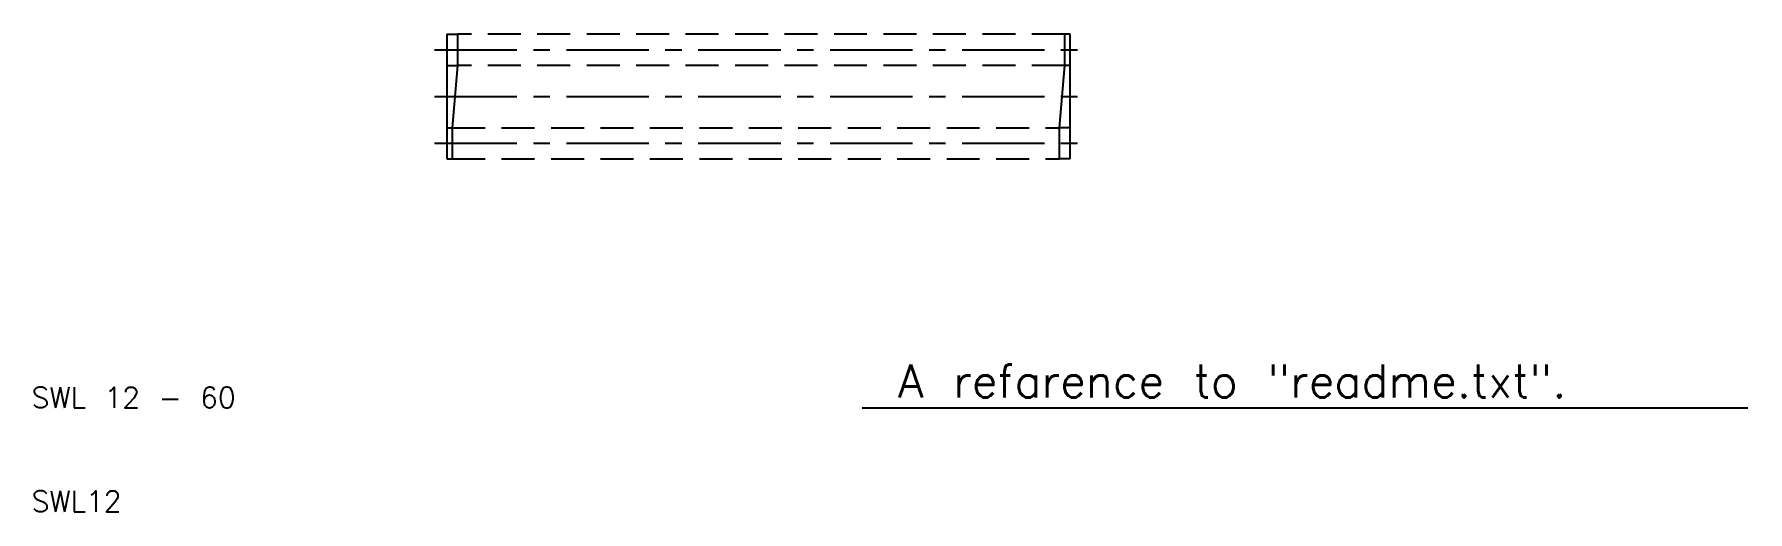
# Model space of a CAD drawing. Extents: x 10 to 175, y 10 to 56.
import ezdxf

# ---------------------------------------------------------------- set-up
doc = ezdxf.new("R2010")
doc.units = 0
doc.header["$LTSCALE"] = 0.25
doc.linetypes.add('CENTER', pattern=[50.8, 31.75, -6.35, 6.35, -6.35])
doc.linetypes.add('DASHED', pattern=[19.05, 12.7, -6.35])
doc.layers.get('0').update_dxf_attribs({"linetype": 'CONTINUOUS'})
doc.layers.add('CENTER', color=1, linetype='CENTER')
doc.styles.get("Standard").update_dxf_attribs({"font": 'txt.shx', "bigfont": 'extfont.shx'})

msp = doc.modelspace()

# ---------------------------------------------------------------- linework, layer by layer
for p, q in [((50, 56), (50, 44)), ((50, 56), (51, 56)), ((51, 56), (51, 53)), ((109.5, 53), (109.5, 56)), ((110, 56), (109.5, 56)), ((110, 44), (110, 56)), ((50, 53), (51, 53)), ((51, 53), (50.5, 47)), ((109, 47), (109.5, 53)), ((110, 53), (109.5, 53)), ((50, 47), (50.5, 47)), ((50.5, 47), (50.5, 44)), ((109, 44), (109, 47)), ((110, 47), (109, 47)), ((50, 44), (50.5, 44)), ((110, 44), (109, 44))]:
    msp.add_line(p, q)
at = {"color": 3, "linetype": 'DASHED'}
for p, q in [((109.5, 56), (51, 56)), ((109.5, 53), (51, 53)), ((50.5, 47), (109, 47)), ((50.5, 44), (109, 44))]:
    msp.add_line(p, q, dxfattribs=at)
at = {"color": 7, "linetype": 'CONTINUOUS'}
msp.add_line((90, 20), (175.27, 20), dxfattribs=at)
at = {"layer": 'CENTER', "color": 1, "linetype": 'CENTER'}
for p, q in [((48.8, 54.5), (111.2, 54.5)), ((48.8, 50), (111.2, 50)), ((48.8, 45.5), (111.2, 45.5))]:
    msp.add_line(p, q, dxfattribs=at)

# ---------------------------------------------------------------- texts
at = {"color": 7, "linetype": 'CONTINUOUS'}
msp.add_text('A refarence to "readme.txt".', height=3.2, dxfattribs=at).set_placement((93.44, 21))
for s, p in [('SWL 12 - 60', (10, 20)), ('SWL12', (10, 10))]:
    msp.add_text(s, height=2).set_placement(p)

doc.saveas('drawing.dxf')
